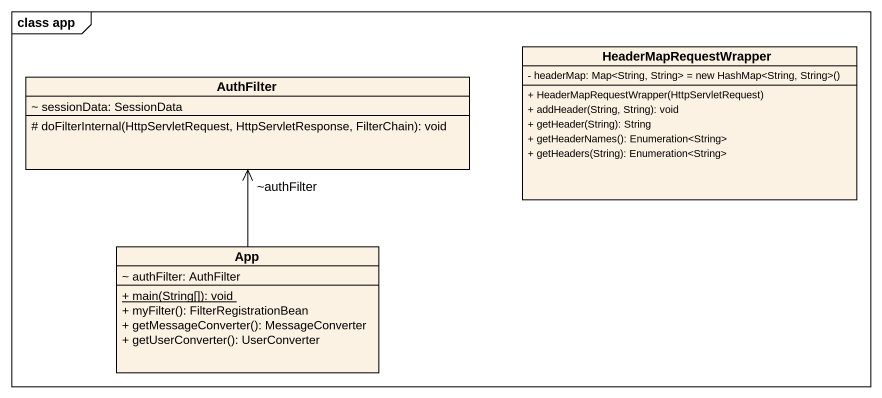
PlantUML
@startuml
mainframe class app
hide circle
hide empty members
skinparam classAttributeIconSize 0
class AuthFilter {
  ~ sessionData: SessionData
  # doFilterInternal(HttpServletRequest, HttpServletResponse, FilterChain): void
}
class HeaderMapRequestWrapper {
  {field} - headerMap: Map<String, String> = new HashMap<String, String>()
  + HeaderMapRequestWrapper(HttpServletRequest)
  + addHeader(String, String): void
  + getHeader(String): String
  + getHeaderNames(): Enumeration<String>
  + getHeaders(String): Enumeration<String>
}
class App {
  ~ authFilter: AuthFilter
  {static} + main(String[]): void
  + myFilter(): FilterRegistrationBean
  + getMessageConverter(): MessageConverter
  + getUserConverter(): UserConverter
}
App -up-> "~authFilter" AuthFilter
@enduml
